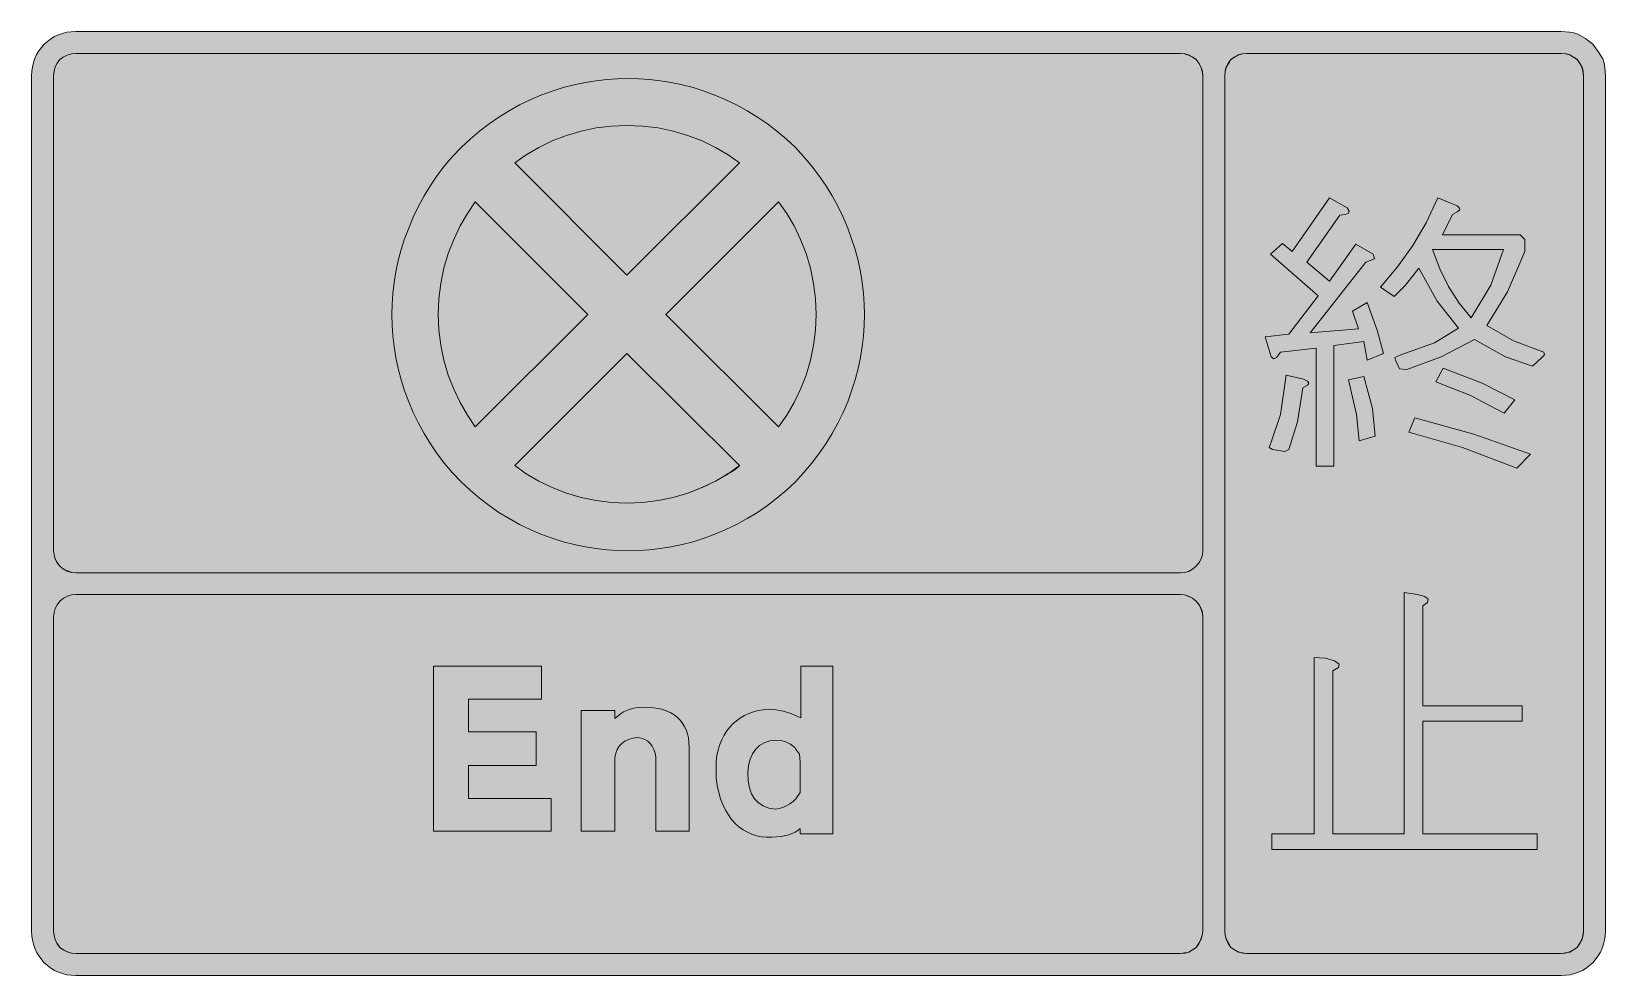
# Model space of a CAD drawing. Header units: metres. Extents: x 74 to 496, y 9 to 263.
import ezdxf

# ---------------------------------------------------------------- set-up
doc = ezdxf.new("R2010")
doc.units = ezdxf.units.M
for name, color, linetype, true_color in [('FILL_BLACK_000000', 7, 'Continuous', 0x000000), ('FILL_PINK_E1E1E1', 7, 'Continuous', 0xe1e1e1), ('FILL_WHITE_FFFFFF', 7, 'Continuous', 0xffffff), ('FILL_YELLOW_FFFF00', 7, 'Continuous', 0xffff00)]:
    doc.layers.add(name, color=color, linetype=linetype, true_color=true_color)

msp = doc.modelspace()

# ---------------------------------------------------------------- hatches: boundary and pattern name
at = {"layer": 'FILL_BLACK_000000', "true_color": 0x000000}
h = msp.add_hatch(color=7, dxfattribs=at)
h.dxf.hatch_style = 1
h.paths.add_polyline_path([(488.34, 261.9), (490.39, 260.69), (492.3, 259.2), (493.79, 257.29), (495, 255.24), (495.34, 254.13), (495.56, 252.99), (495.72, 250.74), (495.72, 21.24), (495.66, 20.04), (495.49, 18.88), (495.21, 17.76), (494.82, 16.67), (494.33, 15.63), (493.75, 14.63), (492.3, 12.78), (491.45, 12.01), (490.52, 11.33), (489.53, 10.75), (488.48, 10.26), (487.37, 9.87), (486.23, 9.59), (485.05, 9.42), (483.84, 9.36), (85.5, 9.36), (84.29, 9.42), (83.12, 9.59), (81.97, 9.87), (80.86, 10.26), (79.81, 10.75), (78.82, 11.33), (77.89, 12.01), (77.04, 12.78), (75.59, 14.63), (75.01, 15.63), (74.52, 16.67), (74.13, 17.76), (73.85, 18.88), (73.68, 20.04), (73.62, 21.24), (73.62, 250.74), (73.68, 251.95), (73.85, 253.13), (74.13, 254.27), (74.52, 255.38), (75.01, 256.43), (75.59, 257.42), (76.27, 258.35), (77.04, 259.2), (77.89, 259.97), (78.82, 260.65), (79.81, 261.23), (80.86, 261.72), (81.97, 262.11), (83.12, 262.39), (84.29, 262.56), (85.5, 262.62), (483.84, 262.62), (486.09, 262.46), (487.23, 262.24), (488.34, 261.9)])
h.paths.add_polyline_path([(384.94, 118.35), (385.92, 119.16), (386.73, 120.14), (387.29, 121.16), (387.62, 122.22), (387.72, 123.3), (387.72, 250.74), (387.59, 251.95), (387.23, 253.1), (386.66, 254.16), (385.92, 255.06), (385.05, 255.77), (384.05, 256.28), (382.96, 256.58), (381.78, 256.68), (85.5, 256.68), (84.32, 256.58), (83.21, 256.28), (82.16, 255.77), (81.18, 255.06), (80.47, 254.16), (79.97, 253.1), (79.66, 251.95), (79.56, 250.74), (79.56, 123.3), (79.66, 122.22), (79.97, 121.16), (80.47, 120.14), (81.18, 119.16), (82.19, 118.4), (82.72, 118.1), (83.34, 117.9), (84.42, 117.5), (85.5, 117.36), (381.78, 117.36), (382.86, 117.46), (383.92, 117.79), (384.94, 118.35)], flags=16)
h.paths.add_polyline_path([(82.18, 110.61), (81.18, 109.8), (80.47, 108.82), (79.97, 107.8), (79.66, 106.74), (79.56, 105.66), (79.56, 21.24), (79.66, 20.06), (79.97, 18.95), (80.47, 17.9), (81.18, 16.92), (82.16, 16.21), (83.21, 15.71), (84.32, 15.4), (85.5, 15.3), (381.78, 15.3), (382.96, 15.4), (384.05, 15.71), (385.05, 16.21), (385.92, 16.92), (386.66, 17.9), (387.23, 18.95), (387.59, 20.06), (387.72, 21.24), (387.72, 105.66), (387.62, 106.74), (387.29, 107.8), (386.73, 108.82), (385.92, 109.8), (384.94, 110.61), (383.92, 111.17), (382.86, 111.5), (381.78, 111.6), (85.5, 111.6), (84.39, 111.5), (83.27, 111.17), (82.18, 110.61)], flags=16)
h.paths.add_polyline_path([(393.76, 20.13), (394.07, 19.01), (394.57, 17.92), (395.28, 16.92), (396.26, 16.21), (397.28, 15.71), (398.34, 15.4), (399.42, 15.3), (483.84, 15.3), (484.95, 15.4), (486.07, 15.71), (487.16, 16.21), (488.16, 16.92), (488.87, 17.92), (489.38, 19.01), (489.68, 20.13), (489.78, 21.24), (489.78, 250.74), (489.68, 251.95), (489.38, 253.1), (488.87, 254.16), (488.16, 255.06), (487.26, 255.77), (486.2, 256.28), (485.05, 256.58), (483.84, 256.68), (399.42, 256.68), (398.32, 256.58), (397.22, 256.28), (396.18, 255.77), (395.28, 255.06), (394.57, 254.16), (394.07, 253.1), (393.76, 251.95), (393.66, 250.74), (393.66, 21.24), (393.76, 20.13)], flags=16)
h = msp.add_hatch(color=7, dxfattribs=at)
h.dxf.hatch_style = 1
h.paths.add_polyline_path([(295.28, 172.17), (294.48, 169.2), (292.5, 163.26), (291.27, 160.38), (289.88, 157.53), (288.33, 154.74), (286.63, 152.01), (284.78, 149.35), (282.81, 146.76), (280.69, 144.25), (278.46, 141.84), (276.05, 139.55), (273.54, 137.42), (270.95, 135.44), (268.27, 133.61), (265.51, 131.93), (262.69, 130.4), (259.8, 129.02), (256.86, 127.8), (253.99, 126.68), (251.08, 125.75), (248.13, 124.99), (245.16, 124.38), (242.22, 123.91), (239.33, 123.57), (236.48, 123.37), (233.64, 123.3), (230.8, 123.37), (227.95, 123.57), (225.06, 123.91), (222.12, 124.38), (219.15, 124.99), (216.18, 125.75), (213.21, 126.68), (210.24, 127.8), (207.36, 129.02), (204.51, 130.4), (201.72, 131.93), (198.99, 133.61), (196.33, 135.44), (193.74, 137.42), (191.23, 139.55), (188.82, 141.84), (186.53, 144.25), (184.4, 146.76), (182.42, 149.35), (180.59, 152.01), (178.91, 154.74), (177.38, 157.53), (176, 160.38), (174.78, 163.26), (173.66, 166.23), (172.73, 169.2), (171.97, 172.17), (171.36, 175.14), (170.89, 178.08), (170.55, 180.97), (170.35, 183.82), (170.28, 186.66), (170.35, 189.5), (170.55, 192.35), (170.89, 195.24), (171.36, 198.18), (171.97, 201.15), (172.73, 204.1), (173.66, 207.01), (174.78, 209.88), (176, 212.82), (177.38, 215.71), (178.91, 218.53), (180.59, 221.29), (182.42, 223.97), (184.4, 226.56), (186.53, 229.07), (188.82, 231.48), (191.23, 233.71), (193.74, 235.83), (196.33, 237.8), (198.99, 239.65), (201.72, 241.35), (204.51, 242.9), (207.36, 244.29), (210.24, 245.52), (213.21, 246.64), (216.18, 247.57), (219.15, 248.33), (222.12, 248.94), (225.06, 249.41), (227.95, 249.75), (230.8, 249.95), (233.64, 250.02), (236.48, 249.95), (239.33, 249.75), (242.22, 249.41), (245.16, 248.94), (248.13, 248.33), (251.08, 247.57), (253.99, 246.64), (256.86, 245.52), (259.8, 244.29), (262.69, 242.9), (265.51, 241.35), (268.27, 239.65), (270.95, 237.8), (273.54, 235.83), (276.05, 233.71), (278.46, 231.48), (280.69, 229.07), (282.81, 226.56), (284.78, 223.97), (286.63, 221.29), (288.33, 218.53), (289.88, 215.71), (291.27, 212.82), (292.5, 209.88), (293.54, 207.01), (294.48, 204.1), (295.28, 201.15), (295.92, 198.18), (296.39, 195.24), (296.73, 192.35), (296.93, 189.5), (297, 186.66), (296.93, 183.82), (296.73, 180.97), (296.39, 178.08), (295.92, 175.14), (295.28, 172.17)])
h.paths.add_polyline_path([(184.22, 199.09), (183.38, 195.05), (182.87, 190.92), (182.7, 186.66), (182.87, 182.51), (183.38, 178.43), (184.22, 174.41), (185.4, 170.46), (186.88, 166.65), (188.6, 163.06), (190.51, 159.7), (192.6, 156.6), (222.84, 186.66), (192.6, 216.9), (190.51, 213.8), (188.6, 210.44), (186.88, 206.85), (185.4, 203.04), (184.22, 199.09)], flags=16)
h.paths.add_polyline_path([(253.47, 233.24), (249.66, 234.72), (245.71, 235.9), (241.67, 236.75), (237.54, 237.25), (233.28, 237.42), (229.13, 237.25), (225.05, 236.75), (221.03, 235.9), (217.08, 234.72), (213.27, 233.24), (209.68, 231.5), (206.32, 229.53), (203.22, 227.34), (233.28, 197.28), (263.52, 227.34), (260.42, 229.53), (257.06, 231.5), (253.47, 233.24)], flags=16)
h.paths.add_polyline_path([(279.86, 166.65), (281.34, 170.46), (282.52, 174.41), (283.37, 178.43), (283.87, 182.51), (284.04, 186.66), (283.87, 190.92), (283.37, 195.05), (282.52, 199.09), (281.34, 203.04), (279.86, 206.85), (278.12, 210.44), (276.15, 213.8), (273.96, 216.9), (243.72, 186.66), (273.96, 156.6), (276.15, 159.7), (278.12, 163.06), (279.86, 166.65)], flags=16)
h.paths.add_polyline_path([(206.32, 143.97), (209.68, 142), (213.27, 140.26), (217.08, 138.78), (221.03, 137.6), (225.05, 136.76), (229.13, 136.25), (233.28, 136.08), (237.54, 136.25), (241.67, 136.76), (245.71, 137.6), (249.66, 138.78), (253.47, 140.26), (257.06, 142), (260.42, 143.97), (263.52, 146.16), (233.28, 176.22), (203.22, 146.16), (206.32, 143.97)], flags=16)
h = msp.add_hatch(color=7, dxfattribs=at)
h.dxf.hatch_style = 1
h.paths.add_polyline_path([(408.6, 176.58), (407.52, 175.14), (406.8, 174.78), (406.08, 175.32), (404.46, 180.72), (410.76, 181.44), (418.68, 191.7), (405.9, 202.86), (409.14, 205.74), (411.66, 203.58), (421.74, 217.98), (426.42, 215.28), (426.96, 214.38), (426.78, 213.84), (425.88, 213.48), (424.44, 213.3), (415.62, 200.7), (421.74, 195.66), (428.76, 205.56), (433.44, 202.86), (433.8, 201.6), (431.46, 200.7), (416.52, 181.8), (429.48, 182.88), (427.86, 187.56), (431.82, 189.9), (434.52, 182.52), (436.14, 176.22), (431.82, 174.42), (430.92, 179.46), (422.82, 178.38), (422.82, 145.98), (418.14, 145.98), (418.14, 177.66), (408.6, 176.58)])
h = msp.add_hatch(color=7, dxfattribs=at)
h.dxf.hatch_style = 1
h.paths.add_polyline_path([(442.08, 194.58), (439.02, 191.52), (435.42, 194.04), (439.92, 199.44), (444.06, 205.2), (447.66, 211.32), (450.72, 217.98), (455.94, 215.82), (456.48, 215.28), (456.66, 214.74), (455.94, 214.2), (454.68, 213.48), (451.98, 208.08), (472.86, 208.08), (474.12, 206.82), (474.12, 203.58), (469.44, 192.78), (463.86, 183.78), (471.06, 179.64), (479.16, 176.58), (479.34, 175.86), (478.62, 175.14), (476.1, 172.8), (468.9, 175.32), (460.62, 180), (451.62, 175.32), (442.44, 171.9), (440.46, 172.08), (439.38, 174.42), (439.2, 175.14), (440.82, 175.86), (449.82, 179.1), (456.3, 183.06), (450.54, 190.26), (445.68, 199.08), (442.08, 194.58)])
h.paths.add_polyline_path([(464.94, 194.58), (468.36, 204.12), (449.28, 204.12), (451.26, 198.9), (453.6, 194.22), (456.48, 189.72), (459.72, 185.76), (464.94, 194.58)], flags=16)
h = msp.add_hatch(color=7, dxfattribs=at)
h.dxf.hatch_style = 1
h.paths.add_polyline_path([(409.68, 149.94), (406.44, 150.48), (405.54, 151.02), (406.08, 152.46), (408.6, 159.84), (410.04, 170.46), (414.72, 169.38), (415.8, 168.84), (416.16, 168.3), (415.8, 167.76), (414.54, 167.04), (413.1, 157.86), (410.76, 150.48), (409.68, 149.94)])
h = msp.add_hatch(color=7, dxfattribs=at)
h.dxf.hatch_style = 1
h.paths.add_polyline_path([(433.26, 161.46), (433.98, 154.08), (429.66, 152.82), (428.94, 159.84), (426.78, 169.2), (430.92, 170.1), (433.26, 161.46)])
h = msp.add_hatch(color=7, dxfattribs=at)
h.dxf.hatch_style = 1
h.paths.add_polyline_path([(450.18, 168.66), (452.16, 172.26), (462.6, 168.3), (471.42, 163.8), (468.54, 160.2), (459.36, 165.06), (450.18, 168.66)])
h = msp.add_hatch(color=7, dxfattribs=at)
h.dxf.hatch_style = 1
h.paths.add_polyline_path([(442.98, 155.16), (444.6, 158.94), (460.44, 154.62), (475.56, 149.22), (471.96, 145.44), (457.38, 151.02), (442.98, 155.16)])
h = msp.add_hatch(color=7, dxfattribs=at)
h.dxf.hatch_style = 1
h.paths.add_polyline_path([(406.26, 47.34), (417.6, 47.34), (417.6, 94.68), (420.66, 94.5), (423, 93.78), (424.26, 92.88), (424.08, 91.98), (422.64, 91.08), (422.64, 47.34), (441.72, 47.34), (441.72, 112.14), (445.32, 111.6), (447.3, 111.06), (448.2, 110.34), (448.02, 109.44), (446.76, 108.54), (446.76, 81.72), (473.4, 81.72), (473.4, 77.58), (446.76, 77.58), (446.76, 47.34), (477.36, 47.34), (477.36, 43.2), (406.26, 43.2), (406.26, 47.34)])
h = msp.add_hatch(color=7, dxfattribs=at)
h.dxf.hatch_style = 1
h.paths.add_polyline_path([(181.44, 48.06), (181.44, 92.34), (210.42, 92.34), (210.42, 83.52), (190.8, 83.52), (190.8, 74.7), (208.98, 74.7), (208.98, 65.7), (190.8, 65.7), (190.8, 56.88), (212.94, 56.88), (212.94, 48.06), (181.44, 48.06)])
h = msp.add_hatch(color=7, dxfattribs=at)
h.dxf.hatch_style = 1
h.paths.add_polyline_path([(288.54, 92.34), (288.54, 47.34), (279.72, 47.34), (279.72, 48.78), (279.13, 48.27), (278.44, 47.83), (276.75, 47.14), (274.66, 46.68), (272.16, 46.44), (270.76, 46.44), (269.4, 46.57), (268.08, 46.84), (266.81, 47.24), (265.6, 47.78), (264.44, 48.45), (263.35, 49.24), (262.33, 50.17), (261.38, 51.24), (260.51, 52.43), (259.72, 53.75), (259.02, 55.2), (258.42, 56.78), (257.91, 58.48), (257.51, 60.32), (257.22, 62.28), (257.22, 66.78), (257.44, 68.39), (257.77, 69.89), (258.2, 71.3), (258.73, 72.62), (259.35, 73.84), (260.06, 74.96), (260.86, 75.98), (261.74, 76.9), (262.7, 77.73), (263.73, 78.47), (264.83, 79.1), (266, 79.64), (267.23, 80.08), (268.52, 80.42), (269.87, 80.67), (271.26, 80.82), (273.22, 80.68), (275.31, 80.26), (277.54, 79.53), (279.9, 78.48), (279.9, 92.34), (288.54, 92.34)])
h.paths.add_polyline_path([(266.15, 59.75), (266.73, 58.13), (267.55, 56.77), (268.59, 55.67), (269.86, 54.84), (271.35, 54.28), (273.06, 54), (274.21, 54.2), (275.24, 54.52), (276.17, 54.94), (277.02, 55.44), (277.87, 56.04), (278.57, 56.77), (279.72, 58.5), (279.72, 66.42), (279.7, 67.79), (279.54, 68.76), (278.46, 70.2), (278.28, 70.56), (277.14, 71.4), (275.9, 72.02), (274.58, 72.41), (273.24, 72.54), (271.59, 72.29), (270.14, 71.79), (268.89, 71.06), (267.84, 70.09), (267, 68.87), (266.36, 67.4), (265.92, 65.69), (265.68, 63.72), (265.8, 61.61), (266.15, 59.75)], flags=16)
h = msp.add_hatch(color=7, dxfattribs=at)
h.dxf.hatch_style = 1
h.paths.add_polyline_path([(240.83, 69.01), (240.51, 70.02), (240.08, 70.9), (239.54, 71.64), (238.87, 72.25), (238.08, 72.72), (237.18, 73.06), (236.16, 73.26), (234.89, 73.06), (233.76, 72.72), (232.78, 72.25), (231.95, 71.64), (231.26, 70.9), (230.72, 70.02), (230.31, 69.01), (230.04, 67.86), (230.04, 48.06), (221.04, 48.06), (221.04, 80.46), (230.04, 80.46), (230.04, 78.3), (231.53, 79.58), (232.37, 80.1), (233.28, 80.46), (234.16, 80.83), (235.17, 81.11), (236.32, 81.3), (237.6, 81.36), (240.45, 81.19), (241.74, 80.98), (242.93, 80.69), (244.03, 80.31), (245.04, 79.84), (245.96, 79.29), (246.78, 78.66), (247.51, 77.94), (248.15, 77.14), (248.69, 76.26), (249.14, 75.29), (249.5, 74.23), (249.77, 73.09), (249.94, 71.87), (250.02, 70.56), (250.02, 48.06), (241.02, 48.06), (241.02, 66.78), (241.02, 67.14), (241.02, 67.68), (241.02, 67.75), (241.02, 67.86), (240.83, 69.01)])
at = {"layer": 'FILL_PINK_E1E1E1', "true_color": 0xe1e1e1}
h = msp.add_hatch(color=7, dxfattribs=at)
h.dxf.hatch_style = 1
h.paths.add_polyline_path([(233.28, 197.28), (203.22, 227.34), (206.32, 229.53), (209.68, 231.5), (213.27, 233.24), (217.08, 234.72), (221.03, 235.9), (225.05, 236.75), (229.13, 237.25), (233.28, 237.42), (237.54, 237.25), (241.67, 236.75), (245.71, 235.9), (249.66, 234.72), (253.47, 233.24), (257.06, 231.5), (260.42, 229.53), (263.52, 227.34), (233.28, 197.28)])
h = msp.add_hatch(color=7, dxfattribs=at)
h.dxf.hatch_style = 1
h.paths.add_polyline_path([(192.6, 156.6), (190.51, 159.7), (188.6, 163.06), (186.88, 166.65), (185.4, 170.46), (184.22, 174.41), (183.38, 178.43), (182.87, 182.51), (182.7, 186.66), (182.87, 190.92), (183.38, 195.05), (184.22, 199.09), (185.4, 203.04), (186.88, 206.85), (188.6, 210.44), (190.51, 213.8), (192.6, 216.9), (222.84, 186.66), (192.6, 156.6)])
h = msp.add_hatch(color=7, dxfattribs=at)
h.dxf.hatch_style = 1
h.paths.add_polyline_path([(276.15, 213.8), (278.12, 210.44), (279.86, 206.85), (281.34, 203.04), (282.52, 199.09), (283.37, 195.05), (283.87, 190.92), (284.04, 186.66), (283.87, 182.51), (283.37, 178.43), (282.52, 174.41), (281.34, 170.46), (279.86, 166.65), (278.12, 163.06), (276.15, 159.7), (273.96, 156.6), (243.72, 186.66), (273.96, 216.9), (276.15, 213.8)])
h = msp.add_hatch(color=7, dxfattribs=at)
h.dxf.hatch_style = 1
h.paths.add_polyline_path([(263.52, 145.98), (263.34, 145.98), (263.34, 145.8), (263.16, 145.8), (262.8, 145.44), (262.08, 144.9), (261.27, 144.38), (260.46, 144), (258.75, 142.94), (257.04, 142.02), (253.42, 140.27), (249.66, 138.78), (245.71, 137.6), (241.67, 136.76), (237.54, 136.25), (233.28, 136.08), (229.13, 136.25), (225.05, 136.76), (221.03, 137.6), (217.08, 138.78), (213.27, 140.26), (209.68, 142), (206.32, 143.97), (203.22, 146.16), (233.28, 176.22), (263.52, 146.16), (263.52, 145.98)])
at = {"layer": 'FILL_WHITE_FFFFFF', "true_color": 0xffffff}
h = msp.add_hatch(color=7, dxfattribs=at)
h.dxf.hatch_style = 1
h.paths.add_polyline_path([(393.7, 251.91), (393.81, 252.51), (394.02, 253.08), (394.58, 254.07), (395.28, 255.06), (396.2, 255.76), (397.26, 256.32), (397.83, 256.53), (398.41, 256.64), (399.42, 256.68), (483.84, 256.68), (485.01, 256.64), (485.61, 256.53), (486.18, 256.32), (487.17, 255.76), (488.16, 255.06), (488.86, 254.07), (489.42, 253.08), (489.73, 251.84), (489.78, 250.74), (489.78, 21.24), (489.73, 20.16), (489.42, 19.08), (488.86, 18), (488.16, 16.92), (487.17, 16.22), (486.18, 15.66), (485.01, 15.41), (483.84, 15.3), (399.42, 15.3), (398.41, 15.41), (397.26, 15.66), (396.2, 16.22), (395.28, 16.92), (394.58, 18), (394.02, 19.08), (393.7, 20.16), (393.66, 21.24), (393.66, 250.74), (393.7, 251.91)])
h = msp.add_hatch(color=7, dxfattribs=at)
h.dxf.hatch_style = 1
h.paths.add_polyline_path([(381.78, 111.6), (382.86, 111.47), (383.94, 111.06), (385, 110.57), (385.92, 109.8), (386.69, 108.88), (387.18, 107.82), (387.58, 106.74), (387.72, 105.66), (387.72, 21.24), (387.59, 20.16), (387.18, 19.08), (386.69, 18), (385.92, 16.92), (385, 16.22), (383.94, 15.66), (382.86, 15.41), (381.78, 15.3), (85.5, 15.3), (84.39, 15.4), (83.27, 15.71), (82.18, 16.21), (81.18, 16.92), (80.47, 17.92), (79.97, 19.01), (79.66, 20.13), (79.56, 21.24), (79.56, 105.66), (79.66, 106.74), (79.97, 107.8), (80.47, 108.82), (81.18, 109.8), (82.18, 110.61), (83.27, 111.17), (84.39, 111.5), (85.5, 111.6), (381.78, 111.6)])
at = {"layer": 'FILL_YELLOW_FFFF00', "true_color": 0xffff00}
h = msp.add_hatch(color=7, dxfattribs=at)
h.dxf.hatch_style = 1
h.paths.add_polyline_path([(79.66, 251.95), (79.97, 253.1), (80.47, 254.16), (81.18, 255.06), (82.16, 255.77), (83.21, 256.28), (84.32, 256.58), (85.5, 256.68), (381.78, 256.68), (382.86, 256.58), (383.92, 256.28), (384.94, 255.77), (385.92, 255.06), (386.73, 254.06), (387.29, 252.97), (387.62, 251.85), (387.72, 250.74), (387.72, 123.3), (387.62, 122.22), (387.29, 121.16), (386.73, 120.14), (385.92, 119.16), (384.94, 118.35), (383.92, 117.79), (382.86, 117.46), (381.78, 117.36), (85.5, 117.36), (84.32, 117.49), (83.21, 117.86), (82.16, 118.42), (81.18, 119.16), (80.47, 120.06), (79.97, 121.1), (79.66, 122.2), (79.56, 123.3), (79.56, 250.74), (79.66, 251.95)])

# ---------------------------------------------------------------- linework, layer by layer
at = {"layer": 'FILL_BLACK_000000', "lineweight": 0, "true_color": 0x000000}
for points in [[(488.34, 261.9), (490.39, 260.69), (492.3, 259.2), (493.79, 257.29), (495, 255.24), (495.34, 254.13), (495.56, 252.99), (495.72, 250.74), (495.72, 21.24), (495.66, 20.04), (495.49, 18.88), (495.21, 17.76), (494.82, 16.67), (494.33, 15.63), (493.75, 14.63), (492.3, 12.78), (491.45, 12.01), (490.52, 11.33), (489.53, 10.75), (488.48, 10.26), (487.37, 9.87), (486.23, 9.59), (485.05, 9.42), (483.84, 9.36), (85.5, 9.36), (84.29, 9.42), (83.12, 9.59), (81.97, 9.87), (80.86, 10.26), (79.81, 10.75), (78.82, 11.33), (77.89, 12.01), (77.04, 12.78), (75.59, 14.63), (75.01, 15.63), (74.52, 16.67), (74.13, 17.76), (73.85, 18.88), (73.68, 20.04), (73.62, 21.24), (73.62, 250.74), (73.68, 251.95), (73.85, 253.13), (74.13, 254.27), (74.52, 255.38), (75.01, 256.43), (75.59, 257.42), (76.27, 258.35), (77.04, 259.2), (77.89, 259.97), (78.82, 260.65), (79.81, 261.23), (80.86, 261.72), (81.97, 262.11), (83.12, 262.39), (84.29, 262.56), (85.5, 262.62), (483.84, 262.62), (486.09, 262.46), (487.23, 262.24)], [(384.94, 118.35), (385.92, 119.16), (386.73, 120.14), (387.29, 121.16), (387.62, 122.22), (387.72, 123.3), (387.72, 250.74), (387.59, 251.95), (387.23, 253.1), (386.66, 254.16), (385.92, 255.06), (385.05, 255.77), (384.05, 256.28), (382.96, 256.58), (381.78, 256.68), (85.5, 256.68), (84.32, 256.58), (83.21, 256.28), (82.16, 255.77), (81.18, 255.06), (80.47, 254.16), (79.97, 253.1), (79.66, 251.95), (79.56, 250.74), (79.56, 123.3), (79.66, 122.22), (79.97, 121.16), (80.47, 120.14), (81.18, 119.16), (82.19, 118.4), (82.72, 118.1), (83.34, 117.9), (84.42, 117.5), (85.5, 117.36), (381.78, 117.36), (382.86, 117.46), (383.92, 117.79)], [(393.76, 20.13), (394.07, 19.01), (394.57, 17.92), (395.28, 16.92), (396.26, 16.21), (397.28, 15.71), (398.34, 15.4), (399.42, 15.3), (483.84, 15.3), (484.95, 15.4), (486.07, 15.71), (487.16, 16.21), (488.16, 16.92), (488.87, 17.92), (489.38, 19.01), (489.68, 20.13), (489.78, 21.24), (489.78, 250.74), (489.68, 251.95), (489.38, 253.1), (488.87, 254.16), (488.16, 255.06), (487.26, 255.77), (486.2, 256.28), (485.05, 256.58), (483.84, 256.68), (399.42, 256.68), (398.32, 256.58), (397.22, 256.28), (396.18, 255.77), (395.28, 255.06), (394.57, 254.16), (394.07, 253.1), (393.76, 251.95), (393.66, 250.74), (393.66, 21.24)], [(295.28, 172.17), (294.48, 169.2), (292.5, 163.26), (291.27, 160.38), (289.88, 157.53), (288.33, 154.74), (286.63, 152.01), (284.78, 149.35), (282.81, 146.76), (280.69, 144.25), (278.46, 141.84), (276.05, 139.55), (273.54, 137.42), (270.95, 135.44), (268.27, 133.61), (265.51, 131.93), (262.69, 130.4), (259.8, 129.02), (256.86, 127.8), (253.99, 126.68), (251.08, 125.75), (248.13, 124.99), (245.16, 124.38), (242.22, 123.91), (239.33, 123.57), (236.48, 123.37), (233.64, 123.3), (230.8, 123.37), (227.95, 123.57), (225.06, 123.91), (222.12, 124.38), (219.15, 124.99), (216.18, 125.75), (213.21, 126.68), (210.24, 127.8), (207.36, 129.02), (204.51, 130.4), (201.72, 131.93), (198.99, 133.61), (196.33, 135.44), (193.74, 137.42), (191.23, 139.55), (188.82, 141.84), (186.53, 144.25), (184.4, 146.76), (182.42, 149.35), (180.59, 152.01), (178.91, 154.74), (177.38, 157.53), (176, 160.38), (174.78, 163.26), (173.66, 166.23), (172.73, 169.2), (171.97, 172.17), (171.36, 175.14), (170.89, 178.08), (170.55, 180.97), (170.35, 183.82), (170.28, 186.66), (170.35, 189.5), (170.55, 192.35), (170.89, 195.24), (171.36, 198.18), (171.97, 201.15), (172.73, 204.1), (173.66, 207.01), (174.78, 209.88), (176, 212.82), (177.38, 215.71), (178.91, 218.53), (180.59, 221.29), (182.42, 223.97), (184.4, 226.56), (186.53, 229.07), (188.82, 231.48), (191.23, 233.71), (193.74, 235.83), (196.33, 237.8), (198.99, 239.65), (201.72, 241.35), (204.51, 242.9), (207.36, 244.29), (210.24, 245.52), (213.21, 246.64), (216.18, 247.57), (219.15, 248.33), (222.12, 248.94), (225.06, 249.41), (227.95, 249.75), (230.8, 249.95), (233.64, 250.02), (236.48, 249.95), (239.33, 249.75), (242.22, 249.41), (245.16, 248.94), (248.13, 248.33), (251.08, 247.57), (253.99, 246.64), (256.86, 245.52), (259.8, 244.29), (262.69, 242.9), (265.51, 241.35), (268.27, 239.65), (270.95, 237.8), (273.54, 235.83), (276.05, 233.71), (278.46, 231.48), (280.69, 229.07), (282.81, 226.56), (284.78, 223.97), (286.63, 221.29), (288.33, 218.53), (289.88, 215.71), (291.27, 212.82), (292.5, 209.88), (293.54, 207.01), (294.48, 204.1), (295.28, 201.15), (295.92, 198.18), (296.39, 195.24), (296.73, 192.35), (296.93, 189.5), (297, 186.66), (296.93, 183.82), (296.73, 180.97), (296.39, 178.08), (295.92, 175.14)], [(253.47, 233.24), (249.66, 234.72), (245.71, 235.9), (241.67, 236.75), (237.54, 237.25), (233.28, 237.42), (229.13, 237.25), (225.05, 236.75), (221.03, 235.9), (217.08, 234.72), (213.27, 233.24), (209.68, 231.5), (206.32, 229.53), (203.22, 227.34), (233.28, 197.28), (263.52, 227.34), (260.42, 229.53), (257.06, 231.5)], [(184.22, 199.09), (183.38, 195.05), (182.87, 190.92), (182.7, 186.66), (182.87, 182.51), (183.38, 178.43), (184.22, 174.41), (185.4, 170.46), (186.88, 166.65), (188.6, 163.06), (190.51, 159.7), (192.6, 156.6), (222.84, 186.66), (192.6, 216.9), (190.51, 213.8), (188.6, 210.44), (186.88, 206.85), (185.4, 203.04)], [(279.86, 166.65), (281.34, 170.46), (282.52, 174.41), (283.37, 178.43), (283.87, 182.51), (284.04, 186.66), (283.87, 190.92), (283.37, 195.05), (282.52, 199.09), (281.34, 203.04), (279.86, 206.85), (278.12, 210.44), (276.15, 213.8), (273.96, 216.9), (243.72, 186.66), (273.96, 156.6), (276.15, 159.7), (278.12, 163.06)], [(408.6, 176.58), (407.52, 175.14), (406.8, 174.78), (406.08, 175.32), (404.46, 180.72), (410.76, 181.44), (418.68, 191.7), (405.9, 202.86), (409.14, 205.74), (411.66, 203.58), (421.74, 217.98), (426.42, 215.28), (426.96, 214.38), (426.78, 213.84), (425.88, 213.48), (424.44, 213.3), (415.62, 200.7), (421.74, 195.66), (428.76, 205.56), (433.44, 202.86), (433.8, 201.6), (431.46, 200.7), (416.52, 181.8), (429.48, 182.88), (427.86, 187.56), (431.82, 189.9), (434.52, 182.52), (436.14, 176.22), (431.82, 174.42), (430.92, 179.46), (422.82, 178.38), (422.82, 145.98), (418.14, 145.98), (418.14, 177.66)], [(442.08, 194.58), (439.02, 191.52), (435.42, 194.04), (439.92, 199.44), (444.06, 205.2), (447.66, 211.32), (450.72, 217.98), (455.94, 215.82), (456.48, 215.28), (456.66, 214.74), (455.94, 214.2), (454.68, 213.48), (451.98, 208.08), (472.86, 208.08), (474.12, 206.82), (474.12, 203.58), (469.44, 192.78), (463.86, 183.78), (471.06, 179.64), (479.16, 176.58), (479.34, 175.86), (478.62, 175.14), (476.1, 172.8), (468.9, 175.32), (460.62, 180), (451.62, 175.32), (442.44, 171.9), (440.46, 172.08), (439.38, 174.42), (439.2, 175.14), (440.82, 175.86), (449.82, 179.1), (456.3, 183.06), (450.54, 190.26), (445.68, 199.08)], [(464.94, 194.58), (468.36, 204.12), (449.28, 204.12), (451.26, 198.9), (453.6, 194.22), (456.48, 189.72), (459.72, 185.76)], [(206.32, 143.97), (209.68, 142), (213.27, 140.26), (217.08, 138.78), (221.03, 137.6), (225.05, 136.76), (229.13, 136.25), (233.28, 136.08), (237.54, 136.25), (241.67, 136.76), (245.71, 137.6), (249.66, 138.78), (253.47, 140.26), (257.06, 142), (260.42, 143.97), (263.52, 146.16), (233.28, 176.22), (203.22, 146.16)], [(409.68, 149.94), (406.44, 150.48), (405.54, 151.02), (406.08, 152.46), (408.6, 159.84), (410.04, 170.46), (414.72, 169.38), (415.8, 168.84), (416.16, 168.3), (415.8, 167.76), (414.54, 167.04), (413.1, 157.86), (410.76, 150.48)], [(433.26, 161.46), (433.98, 154.08), (429.66, 152.82), (428.94, 159.84), (426.78, 169.2), (430.92, 170.1)], [(450.18, 168.66), (452.16, 172.26), (462.6, 168.3), (471.42, 163.8), (468.54, 160.2), (459.36, 165.06)], [(442.98, 155.16), (444.6, 158.94), (460.44, 154.62), (475.56, 149.22), (471.96, 145.44), (457.38, 151.02)], [(82.18, 110.61), (81.18, 109.8), (80.47, 108.82), (79.97, 107.8), (79.66, 106.74), (79.56, 105.66), (79.56, 21.24), (79.66, 20.06), (79.97, 18.95), (80.47, 17.9), (81.18, 16.92), (82.16, 16.21), (83.21, 15.71), (84.32, 15.4), (85.5, 15.3), (381.78, 15.3), (382.96, 15.4), (384.05, 15.71), (385.05, 16.21), (385.92, 16.92), (386.66, 17.9), (387.23, 18.95), (387.59, 20.06), (387.72, 21.24), (387.72, 105.66), (387.62, 106.74), (387.29, 107.8), (386.73, 108.82), (385.92, 109.8), (384.94, 110.61), (383.92, 111.17), (382.86, 111.5), (381.78, 111.6), (85.5, 111.6), (84.39, 111.5), (83.27, 111.17)], [(406.26, 47.34), (417.6, 47.34), (417.6, 94.68), (420.66, 94.5), (423, 93.78), (424.26, 92.88), (424.08, 91.98), (422.64, 91.08), (422.64, 47.34), (441.72, 47.34), (441.72, 112.14), (445.32, 111.6), (447.3, 111.06), (448.2, 110.34), (448.02, 109.44), (446.76, 108.54), (446.76, 81.72), (473.4, 81.72), (473.4, 77.58), (446.76, 77.58), (446.76, 47.34), (477.36, 47.34), (477.36, 43.2), (406.26, 43.2)], [(181.44, 48.06), (181.44, 92.34), (210.42, 92.34), (210.42, 83.52), (190.8, 83.52), (190.8, 74.7), (208.98, 74.7), (208.98, 65.7), (190.8, 65.7), (190.8, 56.88), (212.94, 56.88), (212.94, 48.06)], [(288.54, 92.34), (288.54, 47.34), (279.72, 47.34), (279.72, 48.78), (279.13, 48.27), (278.44, 47.83), (276.75, 47.14), (274.66, 46.68), (272.16, 46.44), (270.76, 46.44), (269.4, 46.57), (268.08, 46.84), (266.81, 47.24), (265.6, 47.78), (264.44, 48.45), (263.35, 49.24), (262.33, 50.17), (261.38, 51.24), (260.51, 52.43), (259.72, 53.75), (259.02, 55.2), (258.42, 56.78), (257.91, 58.48), (257.51, 60.32), (257.22, 62.28), (257.22, 66.78), (257.44, 68.39), (257.77, 69.89), (258.2, 71.3), (258.73, 72.62), (259.35, 73.84), (260.06, 74.96), (260.86, 75.98), (261.74, 76.9), (262.7, 77.73), (263.73, 78.47), (264.83, 79.1), (266, 79.64), (267.23, 80.08), (268.52, 80.42), (269.87, 80.67), (271.26, 80.82), (273.22, 80.68), (275.31, 80.26), (277.54, 79.53), (279.9, 78.48), (279.9, 92.34)], [(240.83, 69.01), (240.51, 70.02), (240.08, 70.9), (239.54, 71.64), (238.87, 72.25), (238.08, 72.72), (237.18, 73.06), (236.16, 73.26), (234.89, 73.06), (233.76, 72.72), (232.78, 72.25), (231.95, 71.64), (231.26, 70.9), (230.72, 70.02), (230.31, 69.01), (230.04, 67.86), (230.04, 48.06), (221.04, 48.06), (221.04, 80.46), (230.04, 80.46), (230.04, 78.3), (231.53, 79.58), (232.37, 80.1), (233.28, 80.46), (234.16, 80.83), (235.17, 81.11), (236.32, 81.3), (237.6, 81.36), (240.45, 81.19), (241.74, 80.98), (242.93, 80.69), (244.03, 80.31), (245.04, 79.84), (245.96, 79.29), (246.78, 78.66), (247.51, 77.94), (248.15, 77.14), (248.69, 76.26), (249.14, 75.29), (249.5, 74.23), (249.77, 73.09), (249.94, 71.87), (250.02, 70.56), (250.02, 48.06), (241.02, 48.06), (241.02, 66.78), (241.02, 67.14), (241.02, 67.68), (241.02, 67.75), (241.02, 67.86)], [(266.15, 59.75), (266.73, 58.13), (267.55, 56.77), (268.59, 55.67), (269.86, 54.84), (271.35, 54.28), (273.06, 54), (274.21, 54.2), (275.24, 54.52), (276.17, 54.94), (277.02, 55.44), (277.87, 56.04), (278.57, 56.77), (279.72, 58.5), (279.72, 66.42), (279.7, 67.79), (279.54, 68.76), (278.46, 70.2), (278.28, 70.56), (277.14, 71.4), (275.9, 72.02), (274.58, 72.41), (273.24, 72.54), (271.59, 72.29), (270.14, 71.79), (268.89, 71.06), (267.84, 70.09), (267, 68.87), (266.36, 67.4), (265.92, 65.69), (265.68, 63.72), (265.8, 61.61)]]:
    msp.add_lwpolyline(points, close=True, dxfattribs=at)
at = {"layer": 'FILL_PINK_E1E1E1', "lineweight": 0, "true_color": 0xe1e1e1}
for points in [[(233.28, 197.28), (203.22, 227.34), (206.32, 229.53), (209.68, 231.5), (213.27, 233.24), (217.08, 234.72), (221.03, 235.9), (225.05, 236.75), (229.13, 237.25), (233.28, 237.42), (237.54, 237.25), (241.67, 236.75), (245.71, 235.9), (249.66, 234.72), (253.47, 233.24), (257.06, 231.5), (260.42, 229.53), (263.52, 227.34)], [(192.6, 156.6), (190.51, 159.7), (188.6, 163.06), (186.88, 166.65), (185.4, 170.46), (184.22, 174.41), (183.38, 178.43), (182.87, 182.51), (182.7, 186.66), (182.87, 190.92), (183.38, 195.05), (184.22, 199.09), (185.4, 203.04), (186.88, 206.85), (188.6, 210.44), (190.51, 213.8), (192.6, 216.9), (222.84, 186.66)], [(276.15, 213.8), (278.12, 210.44), (279.86, 206.85), (281.34, 203.04), (282.52, 199.09), (283.37, 195.05), (283.87, 190.92), (284.04, 186.66), (283.87, 182.51), (283.37, 178.43), (282.52, 174.41), (281.34, 170.46), (279.86, 166.65), (278.12, 163.06), (276.15, 159.7), (273.96, 156.6), (243.72, 186.66), (273.96, 216.9)], [(263.52, 145.98), (263.34, 145.98), (263.34, 145.8), (263.16, 145.8), (262.8, 145.44), (262.08, 144.9), (261.27, 144.38), (260.46, 144), (258.75, 142.94), (257.04, 142.02), (253.42, 140.27), (249.66, 138.78), (245.71, 137.6), (241.67, 136.76), (237.54, 136.25), (233.28, 136.08), (229.13, 136.25), (225.05, 136.76), (221.03, 137.6), (217.08, 138.78), (213.27, 140.26), (209.68, 142), (206.32, 143.97), (203.22, 146.16), (233.28, 176.22), (263.52, 146.16)]]:
    msp.add_lwpolyline(points, close=True, dxfattribs=at)
at = {"layer": 'FILL_WHITE_FFFFFF', "lineweight": 0, "true_color": 0xffffff}
for points in [[(393.7, 251.91), (393.81, 252.51), (394.02, 253.08), (394.58, 254.07), (395.28, 255.06), (396.2, 255.76), (397.26, 256.32), (397.83, 256.53), (398.41, 256.64), (399.42, 256.68), (483.84, 256.68), (485.01, 256.64), (485.61, 256.53), (486.18, 256.32), (487.17, 255.76), (488.16, 255.06), (488.86, 254.07), (489.42, 253.08), (489.73, 251.84), (489.78, 250.74), (489.78, 21.24), (489.73, 20.16), (489.42, 19.08), (488.86, 18), (488.16, 16.92), (487.17, 16.22), (486.18, 15.66), (485.01, 15.41), (483.84, 15.3), (399.42, 15.3), (398.41, 15.41), (397.26, 15.66), (396.2, 16.22), (395.28, 16.92), (394.58, 18), (394.02, 19.08), (393.7, 20.16), (393.66, 21.24), (393.66, 250.74)], [(381.78, 111.6), (382.86, 111.47), (383.94, 111.06), (385, 110.57), (385.92, 109.8), (386.69, 108.88), (387.18, 107.82), (387.58, 106.74), (387.72, 105.66), (387.72, 21.24), (387.59, 20.16), (387.18, 19.08), (386.69, 18), (385.92, 16.92), (385, 16.22), (383.94, 15.66), (382.86, 15.41), (381.78, 15.3), (85.5, 15.3), (84.39, 15.4), (83.27, 15.71), (82.18, 16.21), (81.18, 16.92), (80.47, 17.92), (79.97, 19.01), (79.66, 20.13), (79.56, 21.24), (79.56, 105.66), (79.66, 106.74), (79.97, 107.8), (80.47, 108.82), (81.18, 109.8), (82.18, 110.61), (83.27, 111.17), (84.39, 111.5), (85.5, 111.6)]]:
    msp.add_lwpolyline(points, close=True, dxfattribs=at)
at = {"layer": 'FILL_YELLOW_FFFF00', "lineweight": 0, "true_color": 0xffff00}
msp.add_lwpolyline([(79.66, 251.95), (79.97, 253.1), (80.47, 254.16), (81.18, 255.06), (82.16, 255.77), (83.21, 256.28), (84.32, 256.58), (85.5, 256.68), (381.78, 256.68), (382.86, 256.58), (383.92, 256.28), (384.94, 255.77), (385.92, 255.06), (386.73, 254.06), (387.29, 252.97), (387.62, 251.85), (387.72, 250.74), (387.72, 123.3), (387.62, 122.22), (387.29, 121.16), (386.73, 120.14), (385.92, 119.16), (384.94, 118.35), (383.92, 117.79), (382.86, 117.46), (381.78, 117.36), (85.5, 117.36), (84.32, 117.49), (83.21, 117.86), (82.16, 118.42), (81.18, 119.16), (80.47, 120.06), (79.97, 121.1), (79.66, 122.2), (79.56, 123.3), (79.56, 250.74)], close=True, dxfattribs=at)

doc.saveas('drawing.dxf')
